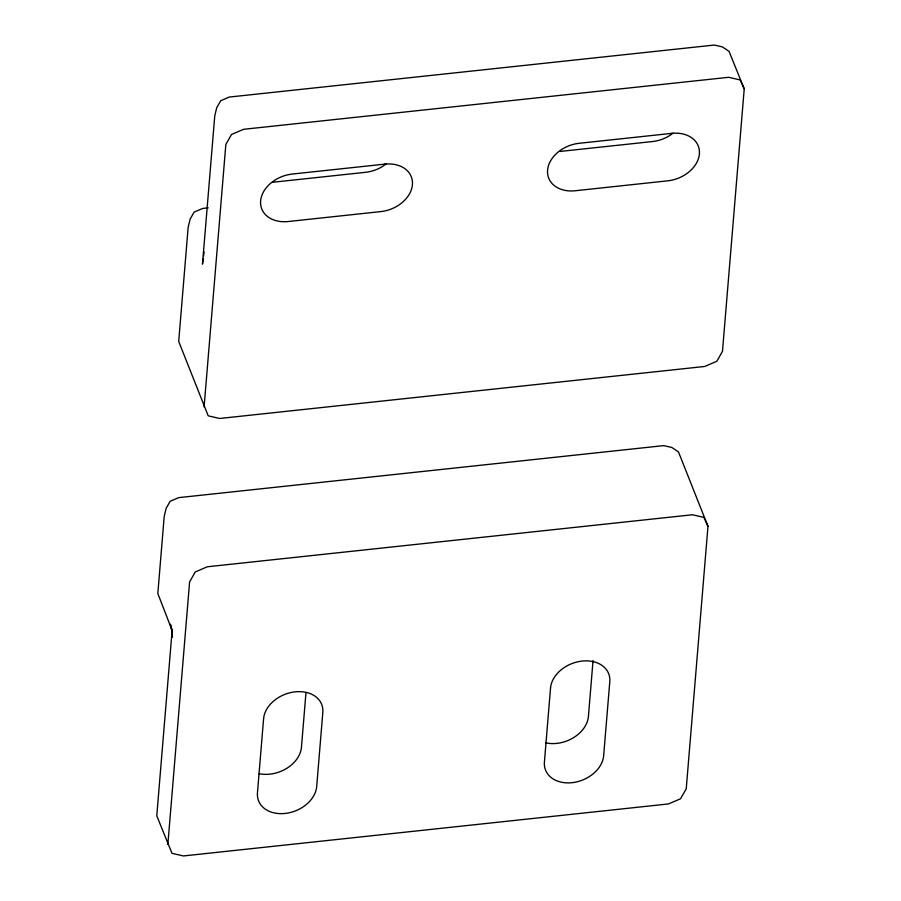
<?xml version="1.0" encoding="UTF-8"?>
<svg xmlns="http://www.w3.org/2000/svg" width="901" height="901" viewBox="0 0 901 901"><rect width="100%" height="100%" fill="white"/><g stroke="black" fill="none" stroke-linecap="round" stroke-linejoin="round"><path stroke-width="1.35" d="M172.204 632.333L170.357 624.213L172.136 630.452L156.774 815.822L171.956 853.303L183.41 855.95L668.474 803.94L680.57 798.759L686.235 788.803L707.983 526.319L678.487 451.93L671.864 447.482L663.767 445.612L178.713 497.634L170.154 501.283L166.144 508.333L164.207 516.431L157.821 593.545L172.136 630.452L172.339 636.14M167.856 844.395L189.604 581.911L195.269 571.944L207.365 566.774L692.43 514.764L703.884 517.411L707.983 526.319M204.099 406.914L225.847 144.43L231.512 134.474L243.608 129.305L728.672 77.295L740.126 79.93L744.226 88.85L722.478 351.334L716.813 361.29L704.717 366.47L219.653 418.481L208.199 415.834L178.702 341.445L188.163 227.255L190.1 219.157L194.109 212.107L202.669 208.458L208.255 207.849M305.968 692.689L301.452 747.256A30.589 22.773 -21.2 0 1 258.677 773.565M593.049 660.523L588.409 716.486A30.589 22.773 -21.2 0 1 545.634 742.796M203.175 258.767L202.477 264.162L214.765 115.869L216.702 107.76L220.711 100.721L229.271 97.06L714.324 45.05L722.422 46.92L729.044 51.368L744.226 88.85M203.525 256.064L204.054 252.021M273.026 182.227L365.603 172.305A30.589 22.773 -21.2 0 0 386.135 163.926M559.994 151.458L652.561 141.536A30.589 22.773 -21.2 0 0 673.092 133.145M172.136 630.452L172.373 637.187M263.588 718.75L257.449 792.891A30.589 22.773 -21.2 0 0 285.099 813.445A30.589 22.773 -21.2 0 0 316.69 786.539L322.828 712.398A30.589 22.773 -21.2 0 0 295.179 691.844A30.589 22.773 -21.2 0 0 263.588 718.75M550.545 687.981L544.407 762.122A30.589 22.773 -21.2 0 0 572.067 782.676A30.589 22.773 -21.2 0 0 603.647 755.77L609.797 681.618A30.589 22.773 -21.2 0 0 582.136 661.075A30.589 22.773 -21.2 0 0 550.545 687.981M384.772 164.14L292.194 174.062A30.589 22.773 -21.2 0 0 260.614 200.968A30.589 22.773 -21.2 0 0 288.264 221.522L380.841 211.589A30.589 22.773 -21.2 0 0 412.421 184.694A30.589 22.773 -21.2 0 0 384.772 164.14M671.729 133.371L579.163 143.293A30.589 22.773 -21.2 0 0 547.571 170.199A30.589 22.773 -21.2 0 0 575.232 190.753L667.799 180.819A30.589 22.773 -21.2 0 0 699.39 153.913A30.589 22.773 -21.2 0 0 671.729 133.371"/></g></svg>
